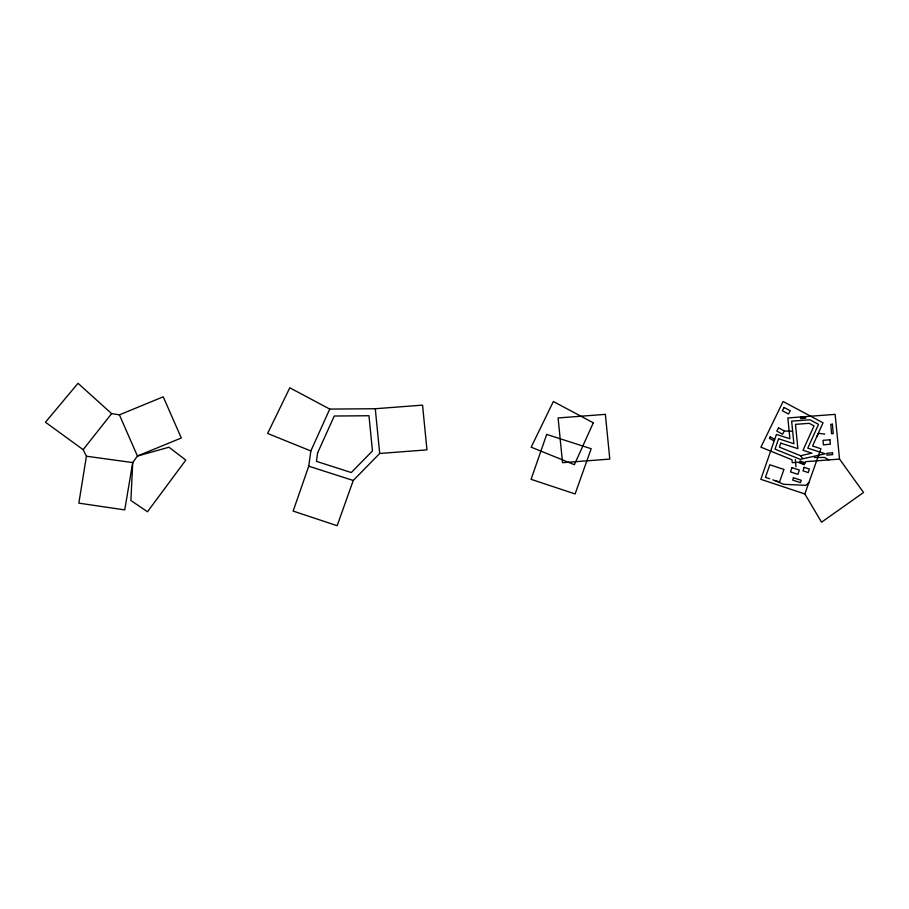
<?xml version="1.0" encoding="UTF-8"?>
<svg xmlns="http://www.w3.org/2000/svg" width="909" height="909" viewBox="0 0 909 909"><rect width="100%" height="100%" fill="white"/><g stroke="black" fill="none" stroke-linecap="round" stroke-linejoin="round"><path stroke-width="1.36" d="M795.33 459.511L795.943 466.681M308.753 466.192L310.844 450.966L329.751 409.084L375.281 408.732L422.549 405.13L426.969 449.875L379.701 453.466L353.249 480.486L337.159 525.709L293.141 511.085L308.753 466.192L353.249 480.486M86.423 456.227L78.844 503.143L124.738 509.904L132.725 462.579L137.441 456.023L181.289 437.99L163.256 396.813L119.409 414.845L111.625 413.618L78.026 383.291L45.45 422.219L83.151 449.671L86.423 456.227L132.725 462.579L130.885 500.484L147.485 511.756L185.788 460.124L168.994 447.217L137.441 456.023L119.409 414.845M804.84 493.951L820.929 448.728L812.555 446.035L823.043 422.81L783.104 401.517L760.913 447.171L791.978 459.761L792.273 462.692L798.102 462.249L804.135 464.692L805.488 461.681L839.541 459.09L863.55 492.496L821.554 522.198L804.84 493.951L760.822 479.327L776.434 434.434L789.91 438.763L787.842 417.947L835.121 414.356L839.541 459.09M816.839 436.968L818.316 433.275L824.827 434.104M83.151 449.671L111.625 413.618M808.896 482.554L805.976 485.326L783.649 484.304L772.843 479.804M814.373 457.454L824.622 457.454L828.735 459.909M792.25 431.23L785.081 431.025M769.673 478.748L765.435 477.35L769.821 464.772L783.956 469.419L779.536 482.02L776.013 480.85M310.844 450.966L267.621 433.445L289.812 387.791L329.751 409.084M800.624 455.704L802.499 458.284M375.281 408.732L379.701 453.466M317.605 452.909L316.446 461.352L351.283 472.544L372.451 450.921L368.974 415.743L334.262 416.015L317.605 452.909M791.909 467.635L790.512 471.919L797.92 474.328L799.318 470.044L791.909 467.635M793.443 477.77L792.682 480.1L800.477 482.634L801.238 480.293L793.443 477.77M800.17 461.136L799.727 462.499L804.408 464.022L804.851 462.658L800.17 461.136M804.124 467.351L802.988 470.851L808.249 472.566L809.385 469.055L804.124 467.351M546.695 434.434L531.083 479.327L575.102 493.951L591.191 448.728L546.695 434.434M778.604 438.786L775.013 449.126L800.238 459.352L825.224 453.773L807.771 448.16L818.532 424.355L809.919 419.765L791.659 421.151L793.887 443.706L778.604 438.786M780.774 443.149L779.388 447.148L800.545 455.716L811.964 453.159L802.999 450.285L814.01 425.889L809.18 423.31L795.477 424.355L797.875 448.637L780.774 443.149M593.304 422.81L574.386 464.692L531.174 447.171L553.365 401.517L593.304 422.81M784.103 407.482L782.365 410.743L788.523 414.004L790.251 410.754L784.103 407.482M770.184 436.934L769.412 438.388L773.752 440.695L774.525 439.24L770.184 436.934M778.547 427.866L776.809 431.116L782.604 434.195L784.331 430.946L778.547 427.866M832.405 424.219L830.769 424.355L831.587 433.741L833.223 433.604L832.405 424.219M829.94 439.751L823.009 440.354L823.395 444.842L830.337 444.24L829.94 439.751M832.519 452.807L826.804 453.307L826.963 455.148L832.678 454.648L832.519 452.807M605.371 414.356L558.103 417.947L562.523 462.692L609.791 459.09L605.371 414.356M805.51 416.822L800.613 417.163L800.704 418.594L805.613 418.254L805.51 416.822"/></g></svg>
